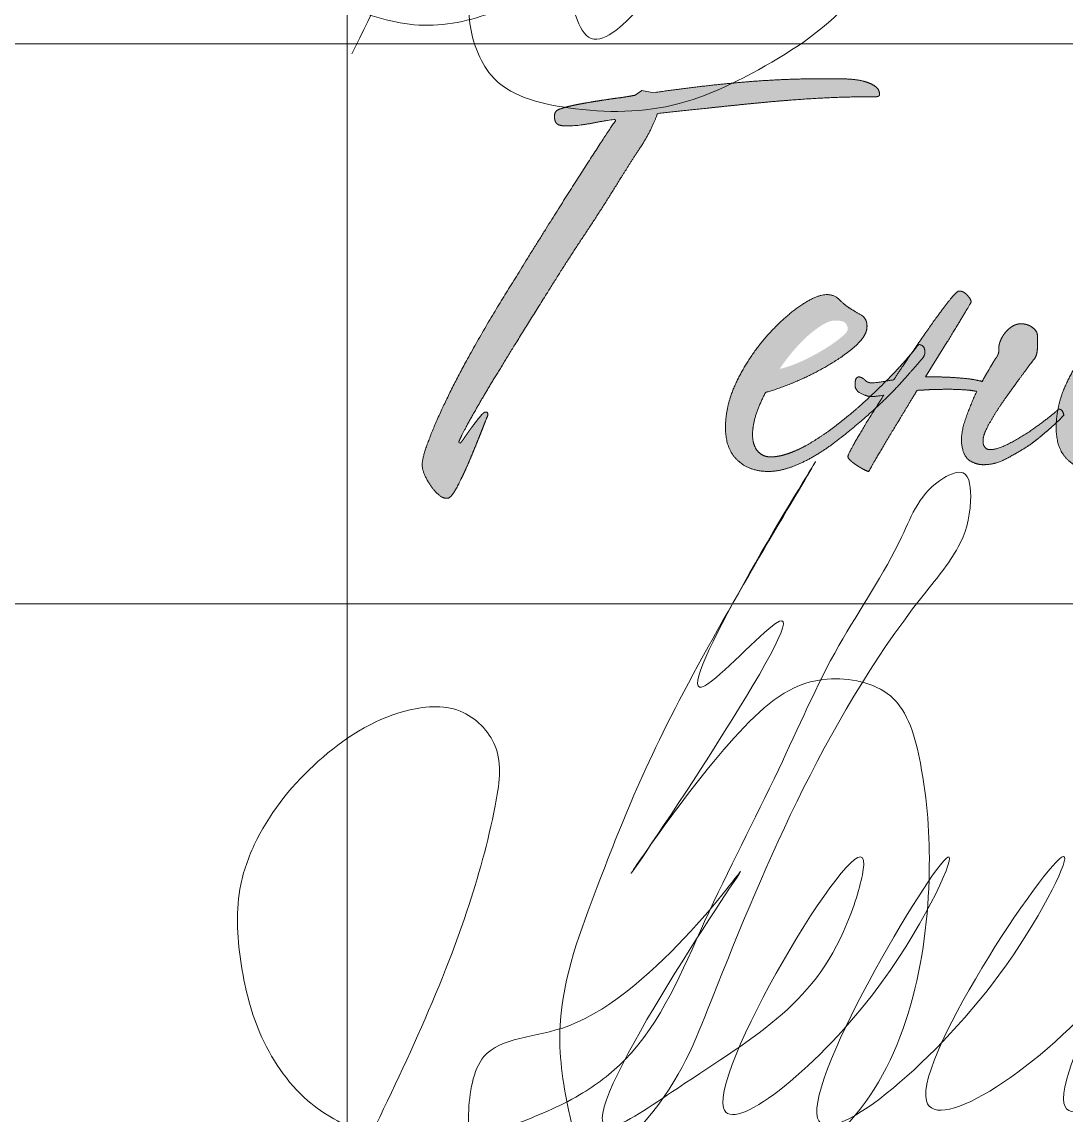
# Model space of a CAD drawing. Header units: metres. Extents: x 0 to 126, y 0 to 58.
# Drawn here: x 110.858 to 111.79, y 1.549 to 2.525 of the extents above; entities that cross this region are included whole.
import ezdxf

# ---------------------------------------------------------------- set-up
doc = ezdxf.new("R2010")
doc.units = ezdxf.units.M
doc.layers.add('Level 63', color=7, linetype='Continuous', lineweight=0)

# ---------------------------------------------------------------- blocks, each defined once
blk = doc.blocks.new('*U19')
at = {"linetype": 'Continuous', "lineweight": 0}
h = blk.add_hatch(color=5, dxfattribs=at)
edge = h.paths.add_edge_path()
edge.add_spline(control_points=[(-527.51, 198.82), (-508.41, 200.81), (-488.12, 203), (-467.83, 205.19), (-447.14, 207.18), (-426.46, 209.16), (-406.17, 210.36), (-385.88, 211.55), (-367.18, 211.55)], knot_values=[0, 0, 0, 0.25, 0.25, 0.5, 0.5, 0.75, 0.75, 1, 1, 1], degree=2, periodic=0)
edge.add_line((-367.18, 211.55), (-361.61, 211.55))
edge.add_spline(control_points=[(-361.61, 211.55), (-357.63, 211.55), (-357.63, 213.13), (-357.63, 217.1), (-360.82, 219.48), (-364, 221.85), (-368.97, 223.24), (-373.94, 224.63), (-379.71, 225.02), (-385.48, 225.42), (-390.26, 225.42)], knot_values=[0, 0, 0, 0.2, 0.2, 0.4, 0.4, 0.6, 0.6, 0.8, 0.8, 1, 1, 1], degree=2, periodic=0)
edge.add_line((-390.26, 225.42), (-399.8, 225.42))
edge.add_spline(control_points=[(-399.8, 225.42), (-433.22, 225.42), (-465.65, 222.44), (-498.07, 219.47), (-530.3, 214.72)], knot_values=[0, 0, 0, 0.5, 0.5, 1, 1, 1], degree=2, periodic=0)
edge.add_line((-530.3, 214.72), (-539.45, 216.3))
edge.add_line((-539.45, 216.3), (-544.62, 212.74))
edge.add_spline(control_points=[(-544.62, 212.74), (-550.98, 211.55), (-558.34, 210.56), (-565.7, 209.56), (-573.26, 208.37), (-580.82, 207.17), (-588.18, 205.78), (-595.54, 204.39), (-601.51, 202.4), (-606.28, 201.21), (-606.28, 196.83), (-606.28, 192.46), (-604.29, 190.86), (-602.3, 189.27), (-597.53, 189.27), (-588.38, 189.27), (-578.23, 191.26), (-568.09, 193.25), (-558.94, 194.44)], knot_values=[0, 0, 0, 0.111111, 0.111111, 0.222222, 0.222222, 0.333333, 0.333333, 0.444444, 0.444444, 0.555556, 0.555556, 0.666667, 0.666667, 0.777778, 0.777778, 0.888889, 0.888889, 1, 1, 1], degree=2, periodic=0)
edge.add_spline(control_points=[(-558.94, 194.44), (-564.11, 186.89), (-574.65, 170.58), (-585.2, 154.26), (-597.93, 134.17), (-610.66, 114.08), (-623.98, 92.6), (-637.31, 71.11), (-648.05, 53.61), (-659.99, 34.12), (-671.13, 14.03), (-682.27, -6.06), (-690.42, -23.37), (-698.58, -40.68), (-703.35, -53.61), (-708.12, -66.54), (-707.33, -71.71), (-706.93, -74.89), (-704.94, -79.07), (-702.95, -83.24), (-700.17, -87.02), (-697.38, -90.8), (-694.2, -93.39), (-691.02, -95.97), (-687.84, -95.58), (-685.05, -95.18), (-680.28, -86.03), (-675.5, -76.88), (-670.73, -65.54), (-665.95, -54.2), (-661.98, -44.06), (-658, -33.92), (-657.2, -31.92)], knot_values=[0, 0, 0, 0.0625, 0.0625, 0.125, 0.125, 0.1875, 0.1875, 0.25, 0.25, 0.3125, 0.3125, 0.375, 0.375, 0.4375, 0.4375, 0.5, 0.5, 0.5625, 0.5625, 0.625, 0.625, 0.6875, 0.6875, 0.75, 0.75, 0.8125, 0.8125, 0.875, 0.875, 0.9375, 0.9375, 1, 1, 1], degree=2, periodic=0)
edge.add_spline(control_points=[(-657.2, -31.92), (-657.2, -28.74), (-659.99, -29.94)], knot_values=[0, 0, 0, 1, 1, 1], degree=2, periodic=0)
edge.add_spline(control_points=[(-659.99, -29.94), (-661.18, -30.73), (-663.77, -33.91), (-666.35, -37.09), (-669.34, -41.07), (-672.32, -45.05), (-674.71, -48.63), (-677.1, -52.22), (-678.29, -53.41)], knot_values=[0, 0, 0, 0.25, 0.25, 0.5, 0.5, 0.75, 0.75, 1, 1, 1], degree=2, periodic=0)
edge.add_line((-678.29, -53.41), (-679.48, -53.01))
edge.add_spline(control_points=[(-679.48, -53.01), (-679.48, -51.81), (-674.91, -43.06), (-670.33, -34.31), (-661.58, -19.39), (-652.83, -4.47), (-640.3, 15.82), (-627.76, 36.11), (-612.25, 60.77)], knot_values=[0, 0, 0, 0.25, 0.25, 0.5, 0.5, 0.75, 0.75, 1, 1, 1], degree=2, periodic=0)
edge.add_spline(control_points=[(-612.25, 60.77), (-598.32, 83.45), (-584, 104.93), (-569.68, 126.41), (-555.75, 149.09), (-548.6, 160.63), (-540.24, 173.36), (-531.89, 186.09), (-527.51, 198.82)], knot_values=[0, 0, 0, 0.25, 0.25, 0.5, 0.5, 0.75, 0.75, 1, 1, 1], degree=2, periodic=0)
h = blk.add_hatch(color=5, dxfattribs=at)
edge = h.paths.add_edge_path()
edge.add_line((-354.4, -16.59), (-356.39, -16.99))
edge.add_spline(control_points=[(-356.39, -16.99), (-361.34, -17.89), (-364.77, -17.65)], knot_values=[0, 0, 0, 1, 1, 1], degree=2, periodic=0)
edge.add_spline(control_points=[(-364.77, -17.65), (-370.61, -23.11), (-376.8, -28.51), (-385.16, -35.67), (-393.71, -42.03), (-402.26, -48.4), (-410.62, -53.37), (-418.97, -58.35), (-426.73, -61.13), (-434.49, -63.92), (-440.85, -63.92), (-447.22, -63.92), (-451, -59.34), (-454.78, -54.76), (-454.78, -46.8), (-454.78, -39.64), (-451.99, -31.28), (-449.21, -22.92), (-444.83, -14.57)], knot_values=[0, 0, 0, 0.047522, 0.047522, 0.166582, 0.166582, 0.285641, 0.285641, 0.404701, 0.404701, 0.523761, 0.523761, 0.642821, 0.642821, 0.76188, 0.76188, 0.88094, 0.88094, 1, 1, 1], degree=2, periodic=0)
edge.add_spline(control_points=[(-444.83, -14.57), (-435.68, -12.18), (-422.36, -6.61), (-409.03, -1.04), (-396.89, 6.13), (-384.76, 13.29), (-376, 21.05), (-367.25, 28.81), (-367.25, 35.98), (-367.25, 42.35), (-372.43, 45.13), (-377.6, 47.92), (-381.18, 50.3), (-384.76, 52.69), (-388.54, 56.47), (-392.32, 60.25), (-397.89, 60.25), (-405.84, 60.25), (-418.77, 51.3), (-431.7, 42.35), (-444.43, 27.82), (-457.17, 13.29), (-466.32, -5.02), (-475.47, -23.33), (-475.47, -41.64), (-475.47, -57.96), (-466.32, -66.51), (-457.17, -75.07), (-442.84, -75.07), (-434.49, -75.07), (-425.14, -71.68), (-415.79, -68.3), (-406.24, -62.53), (-396.69, -56.75), (-387.15, -49.2), (-377.6, -41.64), (-368.45, -33.68), (-364.43, -30.1), (-360.76, -26.72)], knot_values=[0, 0, 0, 0.054871, 0.054871, 0.109741, 0.109741, 0.164612, 0.164612, 0.219482, 0.219482, 0.274353, 0.274353, 0.329223, 0.329223, 0.384094, 0.384094, 0.438964, 0.438964, 0.493835, 0.493835, 0.548705, 0.548705, 0.603576, 0.603576, 0.658446, 0.658446, 0.713317, 0.713317, 0.768187, 0.768187, 0.823058, 0.823058, 0.877928, 0.877928, 0.932799, 0.932799, 0.987669, 0.987669, 1, 1, 1], degree=2, periodic=0)
edge.add_spline(control_points=[(-360.76, -26.72), (-357.44, -21.66), (-354.4, -16.59)], knot_values=[0, 0, 0, 1, 1, 1], degree=2, periodic=0)
edge = h.paths.add_edge_path(flags=16)
edge.add_spline(control_points=[(-434.09, 3.41), (-428.92, 10.97), (-423.15, 17.74), (-417.38, 24.5), (-411.61, 29.47), (-405.84, 34.44), (-400.67, 37.43), (-395.5, 40.41), (-391.92, 40.41), (-385.55, 40.41), (-383.76, 38.42), (-381.97, 36.43), (-381.97, 33.65)], knot_values=[0, 0, 0, 0.166667, 0.166667, 0.333333, 0.333333, 0.5, 0.5, 0.666667, 0.666667, 0.833333, 0.833333, 1, 1, 1], degree=2, periodic=0)
edge.add_spline(control_points=[(-381.97, 33.65), (-381.97, 31.66), (-387.34, 27.28), (-392.72, 22.91), (-400.47, 18.13), (-408.23, 13.36), (-417.38, 9.18), (-426.53, 5.01), (-434.09, 3.41)], knot_values=[0, 0, 0, 0.25, 0.25, 0.5, 0.5, 0.75, 0.75, 1, 1, 1], degree=2, periodic=0)
h = blk.add_hatch(color=5, dxfattribs=at)
edge = h.paths.add_edge_path()
edge.add_spline(control_points=[(-221.31, -27.9), (-224.49, -30.95), (-230.48, -35.49), (-237.04, -40.46), (-244.6, -45.63), (-252.56, -50.81), (-260.31, -54.59), (-268.07, -58.37), (-273.24, -58.37), (-275.63, -58.37), (-277.02, -56.57), (-278.42, -54.78), (-278.42, -53.19)], knot_values=[0, 0, 0, 0.154355, 0.154355, 0.323484, 0.323484, 0.492613, 0.492613, 0.661742, 0.661742, 0.830871, 0.830871, 1, 1, 1], degree=2, periodic=0)
edge.add_spline(control_points=[(-278.42, -53.19), (-279.21, -48.42), (-274.64, -40.07), (-270.06, -31.71), (-264.89, -24.15), (-262.5, -20.57), (-258.52, -15), (-254.55, -9.43), (-250.57, -4.06), (-246.59, 1.31), (-243.41, 5.69), (-240.23, 10.06), (-239.03, 11.26)], knot_values=[0, 0, 0, 0.166667, 0.166667, 0.333333, 0.333333, 0.5, 0.5, 0.666667, 0.666667, 0.833333, 0.833333, 1, 1, 1], degree=2, periodic=0)
edge.add_spline(control_points=[(-239.03, 11.26), (-237.04, 14.04), (-236.84, 20.41), (-236.64, 26.77), (-237.04, 29.96), (-237.44, 32.74), (-241.02, 35.32), (-244.6, 37.91), (-249.38, 37.91), (-252.96, 37.91), (-256.14, 35.92), (-259.32, 33.94), (-261.71, 30.95), (-264.09, 27.96), (-265.29, 24.78), (-266.48, 21.6), (-266.48, 19.61)], knot_values=[0, 0, 0, 0.125, 0.125, 0.25, 0.25, 0.375, 0.375, 0.5, 0.5, 0.625, 0.625, 0.75, 0.75, 0.875, 0.875, 1, 1, 1], degree=2, periodic=0)
edge.add_spline(control_points=[(-266.48, 19.61), (-265.68, 15.23), (-269.27, 10.86), (-270.06, 9.66), (-274.44, 2.11), (-276.83, -1.87), (-279.21, -6.25)], knot_values=[0, 0, 0, 0.333333, 0.333333, 0.666667, 0.666667, 1, 1, 1], degree=2, periodic=0)
edge.add_spline(control_points=[(-279.21, -6.25), (-283.19, -5.06), (-289.16, -4.26), (-295.92, -3.47), (-303.48, -3.07), (-311.04, -2.67), (-318.2, -2.67)], knot_values=[0, 0, 0, 0.333333, 0.333333, 0.666667, 0.666667, 1, 1, 1], degree=2, periodic=0)
edge.add_line((-318.2, -2.67), (-322.58, -2.67))
edge.add_line((-322.58, -2.67), (-305.87, 23.98))
edge.add_spline(control_points=[(-305.87, 23.98), (-297.91, 37.11), (-292.74, 45.66), (-287.57, 54.22), (-287.57, 54.61)], knot_values=[0, 0, 0, 0.5, 0.5, 1, 1, 1], degree=2, periodic=0)
edge.add_spline(control_points=[(-287.57, 54.61), (-287.96, 57), (-290.75, 59.98), (-293.53, 62.97), (-296.72, 62.97), (-298.71, 62.97), (-305.67, 54.02), (-312.63, 45.07), (-322.18, 31.34), (-325.22, 26.97), (-328.39, 22.37)], knot_values=[0, 0, 0, 0.23155, 0.23155, 0.4631, 0.4631, 0.69465, 0.69465, 0.9262, 0.9262, 1, 1, 1], degree=2, periodic=0)
edge.add_line((-328.39, 22.37), (-327.87, 22.02))
edge.add_spline(control_points=[(-327.87, 22.02), (-324.29, 22.02), (-323.29, 18.63), (-322.3, 15.25), (-324.29, 12.07)], knot_values=[0, 0, 0, 0.5, 0.5, 1, 1, 1], degree=2, periodic=0)
edge.add_spline(control_points=[(-324.29, 12.07), (-329.06, 6.5), (-339.8, -5.63), (-348.13, -15.04), (-360.76, -26.72)], knot_values=[0, 0, 0, 0.563292, 0.563292, 1, 1, 1], degree=2, periodic=0)
edge.add_spline(control_points=[(-360.76, -26.72), (-361.36, -27.62), (-361.96, -28.53), (-370.71, -42.45), (-376.28, -52.39), (-381.85, -62.34), (-381.85, -63.53), (-381.85, -65.12), (-379.47, -67.11), (-377.08, -69.1), (-374.3, -70.89), (-371.51, -72.68), (-369.12, -73.88), (-366.73, -75.07), (-365.94, -75.07)], knot_values=[0, 0, 0, 0.024641, 0.024641, 0.187201, 0.187201, 0.349761, 0.349761, 0.512321, 0.512321, 0.67488, 0.67488, 0.83744, 0.83744, 1, 1, 1], degree=2, periodic=0)
edge.add_spline(control_points=[(-365.94, -75.07), (-363.55, -70.69), (-356.99, -59.55), (-350.42, -48.41), (-341.67, -34.09), (-335.71, -24.15), (-328.94, -13.01)], knot_values=[0, 0, 0, 0.333333, 0.333333, 0.666667, 0.666667, 1, 1, 1], degree=2, periodic=0)
edge.add_spline(control_points=[(-328.94, -13.01), (-325.76, -13.01), (-322.18, -12.62), (-313.82, -12.22), (-305.07, -12.22), (-296.32, -12.22), (-288.36, -13.01), (-285.58, -13.41), (-283.19, -13.81)], knot_values=[0, 0, 0, 0.25, 0.25, 0.5, 0.5, 0.75, 0.75, 1, 1, 1], degree=2, periodic=0)
edge.add_line((-283.19, -13.81), (-283.98, -15.4))
edge.add_spline(control_points=[(-283.98, -15.4), (-288.76, -25.34), (-292.34, -36.28), (-295.92, -47.22), (-294.73, -54.78), (-293.53, -63.54), (-288.76, -66.72), (-283.98, -69.9), (-278.02, -69.9), (-268.87, -69.9), (-259.92, -64.93), (-250.96, -59.96), (-244.6, -55.98), (-241.42, -53.99), (-237.04, -50.41), (-232.66, -46.83), (-228.49, -43.25), (-225.18, -40.41), (-222.5, -37.83)], knot_values=[0, 0, 0, 0.113755, 0.113755, 0.227509, 0.227509, 0.341264, 0.341264, 0.455018, 0.455018, 0.568773, 0.568773, 0.682527, 0.682527, 0.796282, 0.796282, 0.910037, 0.910037, 1, 1, 1], degree=2, periodic=0)
edge.add_spline(control_points=[(-222.5, -37.83), (-222.24, -32.87), (-221.31, -27.9)], knot_values=[0, 0, 0, 1, 1, 1], degree=2, periodic=0)
h = blk.add_hatch(color=5, dxfattribs=at)
edge = h.paths.add_edge_path()
edge.add_spline(control_points=[(-71.14, 12.54), (-69.51, 15.5), (-70.43, 18.63), (-71.42, 22.02), (-75, 22.02)], knot_values=[0, 0, 0, 0.480917, 0.480917, 1, 1, 1], degree=2, periodic=0)
edge.add_spline(control_points=[(-75, 22.02), (-81.77, 12.87), (-95.09, -1.06), (-108.42, -14.98), (-123.94, -28.51), (-132.29, -35.67), (-140.84, -42.03), (-149.4, -48.4), (-157.75, -53.37), (-166.11, -58.35), (-173.86, -61.13), (-181.62, -63.92), (-187.99, -63.92), (-194.35, -63.92), (-198.13, -59.34), (-201.91, -54.76), (-201.91, -46.8), (-201.91, -39.64), (-199.13, -31.28), (-196.34, -22.92), (-191.97, -14.57)], knot_values=[0, 0, 0, 0.1, 0.1, 0.2, 0.2, 0.3, 0.3, 0.4, 0.4, 0.5, 0.5, 0.6, 0.6, 0.7, 0.7, 0.8, 0.8, 0.9, 0.9, 1, 1, 1], degree=2, periodic=0)
edge.add_spline(control_points=[(-191.97, -14.57), (-182.82, -12.18), (-169.49, -6.61), (-156.16, -1.04), (-144.03, 6.13), (-131.89, 13.29), (-123.14, 21.05), (-114.39, 28.81), (-114.39, 35.98), (-114.39, 42.35), (-119.56, 45.13), (-124.73, 47.92), (-128.31, 50.3), (-131.89, 52.69), (-135.67, 56.47), (-139.45, 60.25), (-145.02, 60.25), (-152.98, 60.25), (-165.91, 51.3), (-178.84, 42.35), (-191.57, 27.82), (-204.3, 13.29), (-213.45, -5.02), (-219, -16.13), (-221.19, -27.24)], knot_values=[0, 0, 0, 0.086156, 0.086156, 0.172312, 0.172312, 0.258468, 0.258468, 0.344624, 0.344624, 0.430779, 0.430779, 0.516935, 0.516935, 0.603091, 0.603091, 0.689247, 0.689247, 0.775403, 0.775403, 0.861559, 0.861559, 0.947715, 0.947715, 1, 1, 1], degree=2, periodic=0)
edge.add_line((-221.19, -27.24), (-220.73, -27.33))
edge.add_spline(control_points=[(-220.73, -27.33), (-217.55, -27.33), (-216.75, -32.11)], knot_values=[0, 0, 0, 1, 1, 1], degree=2, periodic=0)
edge.add_line((-216.75, -32.11), (-221.13, -36.48))
edge.add_spline(control_points=[(-221.13, -36.48), (-221.79, -37.15), (-222.5, -37.83)], knot_values=[0, 0, 0, 1, 1, 1], degree=2, periodic=0)
edge.add_spline(control_points=[(-222.5, -37.83), (-222.6, -39.73), (-222.6, -41.64), (-222.6, -57.96), (-213.45, -66.51), (-204.3, -75.07), (-189.97, -75.07), (-181.62, -75.07), (-172.27, -71.68), (-162.93, -68.3), (-153.38, -62.53), (-143.83, -56.75), (-134.28, -49.2), (-128.5, -44.62), (-122.87, -39.9)], knot_values=[0, 0, 0, 0.018213, 0.018213, 0.193372, 0.193372, 0.368531, 0.368531, 0.54369, 0.54369, 0.718849, 0.718849, 0.894009, 0.894009, 1, 1, 1], degree=2, periodic=0)
edge.add_spline(control_points=[(-122.87, -39.9), (-119.72, -36.05), (-116.51, -32.29), (-97.01, -9.41), (-76.53, 8.09), (-73.82, 10.4), (-71.14, 12.54)], knot_values=[0, 0, 0, 0.126896, 0.126896, 0.89826, 0.89826, 1, 1, 1], degree=2, periodic=0)
edge = h.paths.add_edge_path(flags=16)
edge.add_spline(control_points=[(-181.23, 3.41), (-176.05, 10.97), (-170.29, 17.74), (-164.52, 24.5), (-158.75, 29.47), (-152.98, 34.44), (-147.81, 37.43), (-142.63, 40.41), (-139.05, 40.41), (-132.69, 40.41), (-130.9, 38.42), (-129.11, 36.43), (-129.11, 33.65)], knot_values=[0, 0, 0, 0.166667, 0.166667, 0.333333, 0.333333, 0.5, 0.5, 0.666667, 0.666667, 0.833333, 0.833333, 1, 1, 1], degree=2, periodic=0)
edge.add_spline(control_points=[(-129.11, 33.65), (-129.11, 31.66), (-134.48, 27.28), (-139.85, 22.91), (-147.61, 18.13), (-155.37, 13.36), (-164.52, 9.18), (-173.67, 5.01), (-181.23, 3.41)], knot_values=[0, 0, 0, 0.25, 0.25, 0.5, 0.5, 0.75, 0.75, 1, 1, 1], degree=2, periodic=0)
h = blk.add_hatch(color=5, dxfattribs=at)
edge = h.paths.add_edge_path()
edge.add_spline(control_points=[(-327.87, 22.02), (-330.27, 18.77), (-333.49, 14.93)], knot_values=[0, 0, 0, 1, 1, 1], degree=2, periodic=0)
edge.add_spline(control_points=[(-333.49, 14.93), (-337.87, 8.52), (-342.47, 1.71), (-344.46, -1.48), (-346.84, -5.06)], knot_values=[0, 0, 0, 0.299722, 0.299722, 1, 1, 1], degree=2, periodic=0)
edge.add_spline(control_points=[(-346.84, -5.06), (-349.87, -5.36), (-352.66, -5.89)], knot_values=[0, 0, 0, 1, 1, 1], degree=2, periodic=0)
edge.add_spline(control_points=[(-352.66, -5.89), (-358.51, -11.8), (-364.77, -17.65)], knot_values=[0, 0, 0, 1, 1, 1], degree=2, periodic=0)
edge.add_spline(control_points=[(-364.77, -17.65), (-361.34, -17.89), (-356.39, -16.99)], knot_values=[0, 0, 0, 1, 1, 1], degree=2, periodic=0)
edge.add_line((-356.39, -16.99), (-354.4, -16.59))
edge.add_spline(control_points=[(-354.4, -16.59), (-357.44, -21.66), (-360.76, -26.72)], knot_values=[0, 0, 0, 1, 1, 1], degree=2, periodic=0)
edge.add_spline(control_points=[(-360.76, -26.72), (-348.16, -15.07), (-339.85, -5.69)], knot_values=[0, 0, 0, 1, 1, 1], degree=2, periodic=0)
edge.add_line((-339.85, -5.69), (-339.8, -5.63))
edge.add_spline(control_points=[(-339.8, -5.63), (-329.06, 6.5), (-324.29, 12.07)], knot_values=[0, 0, 0, 1, 1, 1], degree=2, periodic=0)
edge.add_spline(control_points=[(-324.29, 12.07), (-322.3, 15.25), (-323.29, 18.63), (-324.29, 22.02), (-327.87, 22.02)], knot_values=[0, 0, 0, 0.5, 0.5, 1, 1, 1], degree=2, periodic=0)
h = blk.add_hatch(color=5, dxfattribs=at)
edge = h.paths.add_edge_path()
edge.add_spline(control_points=[(-333.49, 14.93), (-339.36, 7.93), (-347.96, -1.06), (-350.28, -3.48), (-352.66, -5.89)], knot_values=[0, 0, 0, 0.787625, 0.787625, 1, 1, 1], degree=2, periodic=0)
edge.add_spline(control_points=[(-352.66, -5.89), (-349.87, -5.36), (-346.84, -5.06)], knot_values=[0, 0, 0, 1, 1, 1], degree=2, periodic=0)
edge.add_spline(control_points=[(-346.84, -5.06), (-344.46, -1.48), (-342.47, 1.7)], knot_values=[0, 0, 0, 1, 1, 1], degree=2, periodic=0)
edge.add_line((-342.47, 1.7), (-342.47, 1.71))
edge.add_spline(control_points=[(-342.47, 1.71), (-337.87, 8.52), (-333.49, 14.93)], knot_values=[0, 0, 0, 1, 1, 1], degree=2, periodic=0)
h = blk.add_hatch(color=5, dxfattribs=at)
edge = h.paths.add_edge_path()
edge.add_spline(control_points=[(-365.54, -7.04), (-367.53, -6.65), (-368.72, -5.25), (-369.92, -3.86), (-371.91, -3.07), (-376.29, -1.48), (-376.29, -7.84)], knot_values=[0, 0, 0, 0.333333, 0.333333, 0.666667, 0.666667, 1, 1, 1], degree=2, periodic=0)
edge.add_spline(control_points=[(-376.29, -7.84), (-377.08, -14.21), (-369.12, -16.59)], knot_values=[0, 0, 0, 1, 1, 1], degree=2, periodic=0)
edge.add_spline(control_points=[(-369.12, -16.59), (-367.39, -17.46), (-364.77, -17.65)], knot_values=[0, 0, 0, 1, 1, 1], degree=2, periodic=0)
edge.add_spline(control_points=[(-364.77, -17.65), (-358.51, -11.8), (-352.66, -5.89)], knot_values=[0, 0, 0, 1, 1, 1], degree=2, periodic=0)
edge.add_spline(control_points=[(-352.66, -5.89), (-353.54, -6.06), (-354.4, -6.25), (-363.95, -7.84), (-365.54, -7.04)], knot_values=[0, 0, 0, 0.193262, 0.193262, 1, 1, 1], degree=2, periodic=0)
h = blk.add_hatch(color=5, dxfattribs=at)
edge = h.paths.add_edge_path()
edge.add_spline(control_points=[(-222.5, -37.83), (-221.79, -37.15), (-221.13, -36.48)], knot_values=[0, 0, 0, 1, 1, 1], degree=2, periodic=0)
edge.add_line((-221.13, -36.48), (-216.75, -32.11))
edge.add_spline(control_points=[(-216.75, -32.11), (-217.55, -27.33), (-220.73, -27.33)], knot_values=[0, 0, 0, 1, 1, 1], degree=2, periodic=0)
edge.add_spline(control_points=[(-220.73, -27.33), (-221.01, -27.61), (-221.31, -27.9)], knot_values=[0, 0, 0, 1, 1, 1], degree=2, periodic=0)
edge.add_spline(control_points=[(-221.31, -27.9), (-222.24, -32.87), (-222.5, -37.83)], knot_values=[0, 0, 0, 1, 1, 1], degree=2, periodic=0)
at = {"color": 5, "linetype": 'Continuous', "lineweight": 0, "flags": 128}
for points in [[(-399.8, 225.42), (-390.26, 225.42)], [(-544.62, 212.74), (-539.45, 216.3), (-530.3, 214.72)], [(-361.61, 211.55), (-367.18, 211.55)], [(-305.87, 23.98), (-322.58, -2.67), (-318.2, -2.67)], [(-354.4, -16.59), (-356.39, -16.99)], [(-283.98, -15.4), (-283.19, -13.81)], [(-216.75, -32.11), (-221.13, -36.48)], [(-679.48, -53.01), (-678.29, -53.41)]]:
    blk.add_lwpolyline(points, dxfattribs=at)
at = {"color": 5, "linetype": 'Continuous', "lineweight": 0}
for points, knots in [([(-530.3, 214.72), (-498.07, 219.47), (-465.65, 222.44), (-433.22, 225.42), (-399.8, 225.42)], [0, 0, 0, 0.5, 0.5, 1, 1, 1]), ([(-390.26, 225.42), (-385.48, 225.42), (-379.71, 225.02), (-373.94, 224.63), (-368.97, 223.24), (-364, 221.85), (-360.82, 219.48), (-357.63, 217.1), (-357.63, 213.13), (-357.63, 211.55), (-361.61, 211.55)], [0, 0, 0, 0.2, 0.2, 0.4, 0.4, 0.6, 0.6, 0.8, 0.8, 1, 1, 1]), ([(-678.29, -53.41), (-677.1, -52.22), (-674.71, -48.63), (-672.32, -45.05), (-669.34, -41.07), (-666.35, -37.09), (-663.77, -33.91), (-661.18, -30.73), (-659.99, -29.94), (-657.2, -28.74), (-657.2, -31.92), (-658, -33.92), (-661.98, -44.06), (-665.95, -54.2), (-670.73, -65.54), (-675.5, -76.88), (-680.28, -86.03), (-685.05, -95.18), (-687.84, -95.58), (-691.02, -95.97), (-694.2, -93.39), (-697.38, -90.8), (-700.17, -87.02), (-702.95, -83.24), (-704.94, -79.07), (-706.93, -74.89), (-707.33, -71.71), (-708.12, -66.54), (-703.35, -53.61), (-698.58, -40.68), (-690.42, -23.37), (-682.27, -6.06), (-671.13, 14.03), (-659.99, 34.12), (-648.05, 53.61), (-637.31, 71.11), (-623.98, 92.6), (-610.66, 114.08), (-597.93, 134.17), (-585.2, 154.26), (-574.65, 170.58), (-564.11, 186.89), (-558.94, 194.44), (-568.09, 193.25), (-578.23, 191.26), (-588.38, 189.27), (-597.53, 189.27), (-602.3, 189.27), (-604.29, 190.86), (-606.28, 192.46), (-606.28, 196.83), (-606.28, 201.21), (-601.51, 202.4), (-595.54, 204.39), (-588.18, 205.78), (-580.82, 207.17), (-573.26, 208.37), (-565.7, 209.56), (-558.34, 210.56), (-550.98, 211.55), (-544.62, 212.74)], [0, 0, 0, 0.033333, 0.033333, 0.066667, 0.066667, 0.1, 0.1, 0.133333, 0.133333, 0.166667, 0.166667, 0.2, 0.2, 0.233333, 0.233333, 0.266667, 0.266667, 0.3, 0.3, 0.333333, 0.333333, 0.366667, 0.366667, 0.4, 0.4, 0.433333, 0.433333, 0.466667, 0.466667, 0.5, 0.5, 0.533333, 0.533333, 0.566667, 0.566667, 0.6, 0.6, 0.633333, 0.633333, 0.666667, 0.666667, 0.7, 0.7, 0.733333, 0.733333, 0.766667, 0.766667, 0.8, 0.8, 0.833333, 0.833333, 0.866667, 0.866667, 0.9, 0.9, 0.933333, 0.933333, 0.966667, 0.966667, 1, 1, 1]), ([(-367.18, 211.55), (-385.88, 211.55), (-406.17, 210.36), (-426.46, 209.16), (-447.14, 207.18), (-467.83, 205.19), (-488.12, 203), (-508.41, 200.81), (-527.51, 198.82), (-531.89, 186.09), (-540.24, 173.36), (-548.6, 160.63), (-555.75, 149.09), (-569.68, 126.41), (-584, 104.93), (-598.32, 83.45), (-612.25, 60.77)], [0, 0, 0, 0.125, 0.125, 0.25, 0.25, 0.375, 0.375, 0.5, 0.5, 0.625, 0.625, 0.75, 0.75, 0.875, 0.875, 1, 1, 1]), ([(-612.25, 60.77), (-627.76, 36.11), (-640.3, 15.82), (-652.83, -4.47), (-661.58, -19.39), (-670.33, -34.31), (-674.91, -43.06), (-679.48, -51.81), (-679.48, -53.01)], [0, 0, 0, 0.25, 0.25, 0.5, 0.5, 0.75, 0.75, 1, 1, 1]), ([(-324.29, 12.07), (-329.06, 6.5), (-339.8, -5.63), (-350.54, -17.77), (-368.45, -33.68), (-377.6, -41.64), (-387.15, -49.2), (-396.69, -56.75), (-406.24, -62.53), (-415.79, -68.3), (-425.14, -71.68), (-434.49, -75.07), (-442.84, -75.07), (-457.17, -75.07), (-466.32, -66.51), (-475.47, -57.96), (-475.47, -41.64), (-475.47, -23.33), (-466.32, -5.02), (-457.17, 13.29), (-444.43, 27.82), (-431.7, 42.35), (-418.77, 51.3), (-405.84, 60.25), (-397.89, 60.25), (-392.32, 60.25), (-388.54, 56.47), (-384.76, 52.69), (-381.18, 50.3), (-377.6, 47.92), (-372.43, 45.13), (-367.25, 42.35), (-367.25, 35.98), (-367.25, 28.81), (-376, 21.05), (-384.76, 13.29), (-396.89, 6.13), (-409.03, -1.04), (-422.36, -6.61), (-435.68, -12.18), (-444.83, -14.57), (-449.21, -22.92), (-451.99, -31.28), (-454.78, -39.64), (-454.78, -46.8), (-454.78, -54.76), (-451, -59.34), (-447.22, -63.92), (-440.85, -63.92), (-434.49, -63.92), (-426.73, -61.13), (-418.97, -58.35), (-410.62, -53.37), (-402.26, -48.4), (-393.71, -42.03), (-385.16, -35.67), (-376.8, -28.51), (-361.29, -14.98), (-347.96, -1.06), (-334.63, 12.87), (-327.87, 22.02), (-324.29, 22.02), (-323.29, 18.63), (-322.3, 15.25), (-324.29, 12.07)], [0, 0, 0, 0.03125, 0.03125, 0.0625, 0.0625, 0.09375, 0.09375, 0.125, 0.125, 0.15625, 0.15625, 0.1875, 0.1875, 0.21875, 0.21875, 0.25, 0.25, 0.28125, 0.28125, 0.3125, 0.3125, 0.34375, 0.34375, 0.375, 0.375, 0.40625, 0.40625, 0.4375, 0.4375, 0.46875, 0.46875, 0.5, 0.5, 0.53125, 0.53125, 0.5625, 0.5625, 0.59375, 0.59375, 0.625, 0.625, 0.65625, 0.65625, 0.6875, 0.6875, 0.71875, 0.71875, 0.75, 0.75, 0.78125, 0.78125, 0.8125, 0.8125, 0.84375, 0.84375, 0.875, 0.875, 0.90625, 0.90625, 0.9375, 0.9375, 0.96875, 0.96875, 1, 1, 1]), ([(-356.39, -16.99), (-365.14, -18.58), (-369.12, -16.59), (-377.08, -14.21), (-376.29, -7.84), (-376.29, -1.48), (-371.91, -3.07), (-369.92, -3.86), (-368.72, -5.25), (-367.53, -6.65), (-365.54, -7.04), (-363.95, -7.84), (-354.4, -6.25), (-350.82, -5.45), (-346.84, -5.06), (-344.46, -1.48), (-342.47, 1.71), (-331.73, 17.62), (-322.18, 31.34), (-312.63, 45.07), (-305.67, 54.02), (-298.71, 62.97), (-296.72, 62.97), (-293.53, 62.97), (-290.75, 59.98), (-287.96, 57), (-287.57, 54.61), (-287.57, 54.22), (-292.74, 45.66), (-297.91, 37.11), (-305.87, 23.98)], [0, 0, 0, 0.066667, 0.066667, 0.133333, 0.133333, 0.2, 0.2, 0.266667, 0.266667, 0.333333, 0.333333, 0.4, 0.4, 0.466667, 0.466667, 0.533333, 0.533333, 0.6, 0.6, 0.666667, 0.666667, 0.733333, 0.733333, 0.8, 0.8, 0.866667, 0.866667, 0.933333, 0.933333, 1, 1, 1]), ([(-71.42, 12.07), (-76.2, 6.5), (-86.94, -5.63), (-97.68, -17.77), (-115.58, -33.68), (-124.73, -41.64), (-134.28, -49.2), (-143.83, -56.75), (-153.38, -62.53), (-162.93, -68.3), (-172.27, -71.68), (-181.62, -75.07), (-189.97, -75.07), (-204.3, -75.07), (-213.45, -66.51), (-222.6, -57.96), (-222.6, -41.64), (-222.6, -23.33), (-213.45, -5.02), (-204.3, 13.29), (-191.57, 27.82), (-178.84, 42.35), (-165.91, 51.3), (-152.98, 60.25), (-145.02, 60.25), (-139.45, 60.25), (-135.67, 56.47), (-131.89, 52.69), (-128.31, 50.3), (-124.73, 47.92), (-119.56, 45.13), (-114.39, 42.35), (-114.39, 35.98), (-114.39, 28.81), (-123.14, 21.05), (-131.89, 13.29), (-144.03, 6.13), (-156.16, -1.04), (-169.49, -6.61), (-182.82, -12.18), (-191.97, -14.57), (-196.34, -22.92), (-199.13, -31.28), (-201.91, -39.64), (-201.91, -46.8), (-201.91, -54.76), (-198.13, -59.34), (-194.35, -63.92), (-187.99, -63.92), (-181.62, -63.92), (-173.86, -61.13), (-166.11, -58.35), (-157.75, -53.37), (-149.4, -48.4), (-140.84, -42.03), (-132.29, -35.67), (-123.94, -28.51), (-108.42, -14.98), (-95.09, -1.06), (-81.77, 12.87), (-75, 22.02), (-71.42, 22.02), (-70.43, 18.63), (-69.43, 15.25), (-71.42, 12.07)], [0, 0, 0, 0.03125, 0.03125, 0.0625, 0.0625, 0.09375, 0.09375, 0.125, 0.125, 0.15625, 0.15625, 0.1875, 0.1875, 0.21875, 0.21875, 0.25, 0.25, 0.28125, 0.28125, 0.3125, 0.3125, 0.34375, 0.34375, 0.375, 0.375, 0.40625, 0.40625, 0.4375, 0.4375, 0.46875, 0.46875, 0.5, 0.5, 0.53125, 0.53125, 0.5625, 0.5625, 0.59375, 0.59375, 0.625, 0.625, 0.65625, 0.65625, 0.6875, 0.6875, 0.71875, 0.71875, 0.75, 0.75, 0.78125, 0.78125, 0.8125, 0.8125, 0.84375, 0.84375, 0.875, 0.875, 0.90625, 0.90625, 0.9375, 0.9375, 0.96875, 0.96875, 1, 1, 1]), ([(-318.2, -2.67), (-311.04, -2.67), (-303.48, -3.07), (-295.92, -3.47), (-289.16, -4.26), (-283.19, -5.06), (-279.21, -6.25), (-276.83, -1.87), (-274.44, 2.11), (-270.06, 9.66), (-269.27, 10.86), (-265.68, 15.23), (-266.48, 19.61), (-266.48, 21.6), (-265.29, 24.78), (-264.09, 27.96), (-261.71, 30.95), (-259.32, 33.94), (-256.14, 35.92), (-252.96, 37.91), (-249.38, 37.91), (-244.6, 37.91), (-241.02, 35.32), (-237.44, 32.74), (-237.04, 29.96), (-236.64, 26.77), (-236.84, 20.41), (-237.04, 14.04), (-239.03, 11.26), (-240.23, 10.06), (-243.41, 5.69), (-246.59, 1.31), (-250.57, -4.06), (-254.55, -9.43), (-258.52, -15), (-262.5, -20.57), (-264.89, -24.15), (-270.06, -31.71), (-274.64, -40.07), (-279.21, -48.42), (-278.42, -53.19), (-278.42, -54.78), (-277.02, -56.57), (-275.63, -58.37), (-273.24, -58.37), (-268.07, -58.37), (-260.31, -54.59), (-252.56, -50.81), (-244.6, -45.63), (-237.04, -40.46), (-230.48, -35.49), (-223.91, -30.52), (-220.73, -27.33), (-217.55, -27.33), (-216.75, -32.11)], [0, 0, 0, 0.037037, 0.037037, 0.074074, 0.074074, 0.111111, 0.111111, 0.148148, 0.148148, 0.185185, 0.185185, 0.222222, 0.222222, 0.259259, 0.259259, 0.296296, 0.296296, 0.333333, 0.333333, 0.37037, 0.37037, 0.407407, 0.407407, 0.444444, 0.444444, 0.481481, 0.481481, 0.518519, 0.518519, 0.555556, 0.555556, 0.592593, 0.592593, 0.62963, 0.62963, 0.666667, 0.666667, 0.703704, 0.703704, 0.740741, 0.740741, 0.777778, 0.777778, 0.814815, 0.814815, 0.851852, 0.851852, 0.888889, 0.888889, 0.925926, 0.925926, 0.962963, 0.962963, 1, 1, 1]), ([(-283.19, -13.81), (-285.58, -13.41), (-288.36, -13.01), (-296.32, -12.22), (-305.07, -12.22), (-313.82, -12.22), (-322.18, -12.62), (-325.76, -13.01), (-328.94, -13.01), (-335.71, -24.15), (-341.67, -34.09), (-350.42, -48.41), (-356.99, -59.55), (-363.55, -70.69), (-365.94, -75.07), (-366.73, -75.07), (-369.12, -73.88), (-371.51, -72.68), (-374.3, -70.89), (-377.08, -69.1), (-379.47, -67.11), (-381.85, -65.12), (-381.85, -63.53), (-381.85, -62.34), (-376.28, -52.39), (-370.71, -42.45), (-361.96, -28.53), (-357.99, -22.56), (-354.4, -16.59)], [0, 0, 0, 0.071429, 0.071429, 0.142857, 0.142857, 0.214286, 0.214286, 0.285714, 0.285714, 0.357143, 0.357143, 0.428571, 0.428571, 0.5, 0.5, 0.571429, 0.571429, 0.642857, 0.642857, 0.714286, 0.714286, 0.785714, 0.785714, 0.857143, 0.857143, 0.928571, 0.928571, 1, 1, 1]), ([(-221.13, -36.48), (-224.31, -39.67), (-228.49, -43.25), (-232.66, -46.83), (-237.04, -50.41), (-241.42, -53.99), (-244.6, -55.98), (-250.96, -59.96), (-259.92, -64.93), (-268.87, -69.9), (-278.02, -69.9), (-283.98, -69.9), (-288.76, -66.72), (-293.53, -63.54), (-294.73, -54.78), (-295.92, -47.22), (-292.34, -36.28), (-288.76, -25.34), (-283.98, -15.4)], [0, 0, 0, 0.111111, 0.111111, 0.222222, 0.222222, 0.333333, 0.333333, 0.444444, 0.444444, 0.555556, 0.555556, 0.666667, 0.666667, 0.777778, 0.777778, 0.888889, 0.888889, 1, 1, 1])]:
    blk.add_open_spline(points, degree=2, knots=knots, dxfattribs=at)

msp = doc.modelspace()

# ---------------------------------------------------------------- linework, layer by layer
at = {"color": 5, "linetype": 'Continuous', "lineweight": 0}
for points in [[(111.152925, 2.496325), (111.190907, 2.573803), (111.243309, 2.680697), (111.278895, 2.808895), (111.289801, 2.877473), (111.249927, 2.9174), (111.184718, 2.910707), (111.120022, 2.868482), (111.072285, 2.810358), (111.048379, 2.746996), (111.051557, 2.686467), (111.067879, 2.618695), (111.105837, 2.56147), (111.164987, 2.529126), (111.231171, 2.515921), (111.296149, 2.539427), (111.353325, 2.562427), (111.423101, 2.615411), (111.466731, 2.726569), (111.531397, 2.847988), (111.582105, 2.967136), (111.64043, 3.049166), (111.661809, 3.110888), (111.704102, 3.128246), (111.706772, 3.087785), (111.695252, 3.052078), (111.58056, 2.917563), (111.500383, 2.719867), (111.4384, 2.561933), (111.367055, 2.495397), (111.351173, 2.532452), (111.342059, 2.570191), (111.331238, 2.646978), (111.386854, 2.791828), (111.431982, 2.909), (111.654507, 3.277204), (111.387821, 2.839107), (111.626794, 3.096246), (111.305596, 2.62054), (111.48638, 2.891964), (111.563381, 2.946202), (111.644382, 2.930349), (111.665053, 2.85057), (111.674083, 2.724142), (111.640602, 2.560104), (111.522023, 2.483254), (111.436847, 2.443895), (111.355493, 2.443102), (111.284001, 2.460975), (111.259203, 2.506941), (111.254446, 2.548783), (111.265865, 2.620501), (111.392365, 2.611683), (111.609201, 2.925816), (111.301922, 2.474725), (111.500177, 2.613121), (111.579051, 2.654786), (111.637831, 2.865033), (111.381428, 2.44144), (111.62737, 2.638519), (111.743236, 2.893425), (111.461572, 2.423878), (111.722635, 2.634125), (111.844573, 2.881194), (111.553921, 2.453193), (111.831298, 2.631007), (111.952963, 2.884975), (111.680689, 2.431301), (111.941664, 2.645758), (112.05244, 2.870521), (111.775805, 2.386403), (112.068142, 2.668427), (112.133322, 2.834702), (111.849023, 2.346362), (112.224079, 2.693584), (112.278138, 2.899146), (111.960763, 2.337963), (112.353444, 2.696004), (112.349364, 2.92297), (112.108831, 2.333797), (112.705285, 2.980084), (112.820554, 3.155029), (113.366391, 4.333774), (111.686169, 1.036057), (112.218726, 2.369336), (112.36962, 2.520919), (112.6472, 2.85601), (112.52733, 2.588074), (112.065859, 2.6716), (112.469863, 2.681573), (112.720549, 2.687761)], [(111.152925, 1.496325), (111.190907, 1.573803), (111.243309, 1.680697), (111.278895, 1.808895), (111.289801, 1.877473), (111.249927, 1.9174), (111.184718, 1.910707), (111.120022, 1.868482), (111.072285, 1.810358), (111.048379, 1.746996), (111.051557, 1.686467), (111.067879, 1.618695), (111.105837, 1.56147), (111.164987, 1.529126), (111.231171, 1.515921), (111.296149, 1.539427), (111.353325, 1.562427), (111.423101, 1.615411), (111.466731, 1.726569), (111.531397, 1.847988), (111.582105, 1.967136), (111.64043, 2.049166), (111.661809, 2.110888), (111.704102, 2.128246), (111.706772, 2.087785), (111.695252, 2.052078), (111.58056, 1.917563), (111.500383, 1.719867), (111.4384, 1.561933), (111.367055, 1.495397), (111.351173, 1.532452), (111.342059, 1.570191), (111.331238, 1.646978), (111.386854, 1.791828), (111.431982, 1.909), (111.654507, 2.277204), (111.387821, 1.839107), (111.626794, 2.096246), (111.305596, 1.62054), (111.48638, 1.891964), (111.563381, 1.946202), (111.644382, 1.930349), (111.665053, 1.85057), (111.674083, 1.724142), (111.640602, 1.560104), (111.522023, 1.483254), (111.436847, 1.443895), (111.355493, 1.443102), (111.284001, 1.460975), (111.259203, 1.506941), (111.254446, 1.548783), (111.265865, 1.620501), (111.392365, 1.611683), (111.609201, 1.925816), (111.301922, 1.474725), (111.500177, 1.613121), (111.579051, 1.654786), (111.637831, 1.865033), (111.381428, 1.44144), (111.62737, 1.638519), (111.743236, 1.893425), (111.461572, 1.423878), (111.722635, 1.634125), (111.844573, 1.881194), (111.553921, 1.453193), (111.831298, 1.631007), (111.952963, 1.884975), (111.680689, 1.431301), (111.941664, 1.645758), (112.05244, 1.870521), (111.775805, 1.386403), (112.068142, 1.668427), (112.133322, 1.834702), (111.849023, 1.346362), (112.224079, 1.693584), (112.278138, 1.899146), (111.960763, 1.337963), (112.353444, 1.696004), (112.349364, 1.92297), (112.108831, 1.333797), (112.705285, 1.980084), (112.820554, 2.155029), (113.366391, 3.333774), (111.686169, 0.036057), (112.218726, 1.369336), (112.36962, 1.520919), (112.6472, 1.85601), (112.52733, 1.588074), (112.065859, 1.6716), (112.469863, 1.681573), (112.720549, 1.687761)], [(111.152925, 0.496325), (111.190907, 0.573803), (111.243309, 0.680697), (111.278895, 0.808895), (111.289801, 0.877473), (111.249927, 0.9174), (111.184718, 0.910707), (111.120022, 0.868482), (111.072285, 0.810358), (111.048379, 0.746996), (111.051557, 0.686467), (111.067879, 0.618695), (111.105837, 0.56147), (111.164987, 0.529126), (111.231171, 0.515921), (111.296149, 0.539427), (111.353325, 0.562427), (111.423101, 0.615411), (111.466731, 0.726569), (111.531397, 0.847988), (111.582105, 0.967136), (111.64043, 1.049166), (111.661809, 1.110888), (111.704102, 1.128246), (111.706772, 1.087785), (111.695252, 1.052078), (111.58056, 0.917563), (111.500383, 0.719867), (111.4384, 0.561933), (111.367055, 0.495397), (111.351173, 0.532452), (111.342059, 0.570191), (111.331238, 0.646978), (111.386854, 0.791828), (111.431982, 0.909), (111.654507, 1.277204), (111.387821, 0.839107), (111.626794, 1.096246), (111.305596, 0.62054), (111.48638, 0.891964), (111.563381, 0.946202), (111.644382, 0.930349), (111.665053, 0.85057), (111.674083, 0.724142), (111.640602, 0.560104), (111.522023, 0.483254), (111.436847, 0.443895), (111.355493, 0.443102), (111.284001, 0.460975), (111.259203, 0.506941), (111.254446, 0.548783), (111.265865, 0.620501), (111.392365, 0.611683), (111.609201, 0.925816), (111.301922, 0.474725), (111.500177, 0.613121), (111.579051, 0.654786), (111.637831, 0.865033), (111.381428, 0.44144), (111.62737, 0.638519), (111.743236, 0.893425), (111.461572, 0.423878), (111.722635, 0.634125), (111.844573, 0.881194), (111.553921, 0.453193), (111.831298, 0.631007), (111.952963, 0.884975), (111.680689, 0.431301), (111.941664, 0.645758), (112.05244, 0.870521), (111.775805, 0.386403), (112.068142, 0.668427), (112.133322, 0.834702), (111.849023, 0.346362), (112.224079, 0.693584), (112.278138, 0.899146), (111.960763, 0.337963), (112.353444, 0.696004), (112.349364, 0.92297), (112.108831, 0.333797), (112.705285, 0.980084), (112.820554, 1.155029), (113.366391, 2.333774), (111.686169, -0.963943), (112.218726, 0.369336), (112.36962, 0.520919), (112.6472, 0.85601), (112.52733, 0.588074), (112.065859, 0.6716), (112.469863, 0.681573), (112.720549, 0.687761)]]:
    msp.add_open_spline(points, degree=3, knots=[0, 0, 0, 0, 0.2562803, 0.3535813, 0.4067852, 0.4509473, 0.5002276, 0.5895394, 0.6782425, 0.7211386, 0.7897552, 0.8556216, 0.929913, 0.9867958, 1.0544819, 1.1249347, 1.189175, 1.2398658, 1.3825933, 1.533904, 1.6567076, 1.7691664, 1.8332414, 1.851218, 1.8770797, 1.9196269, 1.9749905, 2.3900916, 2.5116276, 2.564183, 2.5885298, 2.6103725, 2.6862142, 2.8141941, 3.041608, 3.2381323, 3.4580227, 3.5421509, 3.7996953, 3.9645807, 4.050226, 4.108456, 4.1742862, 4.2715289, 4.5053204, 4.6141144, 4.6840663, 4.7833422, 4.8580473, 4.883077, 4.9342525, 4.9874476, 5.0680313, 5.2733136, 5.5282089, 5.5968654, 5.8149899, 5.8618143, 6.112149, 6.2791156, 6.4197553, 6.6806654, 6.8867771, 7.0073296, 7.2573693, 7.4544233, 7.584298, 7.8300399, 8.0479563, 8.1439018, 8.3831996, 8.6587397, 8.6718905, 8.8879426, 9.2212962, 9.2315938, 9.502183, 9.8202574, 9.8492024, 10.120034, 10.4951519, 11.0964019, 11.4167375, 13.3717375, 13.8409256, 14.2082803, 14.4248559, 14.5360908, 14.8080891, 15.2528297, 15.2528297, 15.2528297, 15.2528297], dxfattribs=at)
at = {"layer": 'Level 63', "color": 7, "linetype": 'Continuous', "lineweight": 13}
msp.add_line((111.148716, 6.005509), (111.148716, 0.505509), dxfattribs=at)
at = {"layer": 'Level 63', "color": 7, "linetype": 'Continuous', "lineweight": 0}
for p, q in [((107.148716, 2.505509), (113.648716, 2.505509)), ((107.148716, 2.005509), (113.648716, 2.005509))]:
    msp.add_line(p, q, dxfattribs=at)

# ---------------------------------------------------------------- block references
at = {"color": 5, "linetype": 'Continuous', "lineweight": 0, "xscale": 0.001166982693818, "yscale": 0.001166982693818, "zscale": 0.001}
msp.add_blockref('*U19', (112.041189, 2.211201), dxfattribs=at)

doc.saveas('drawing.dxf')
